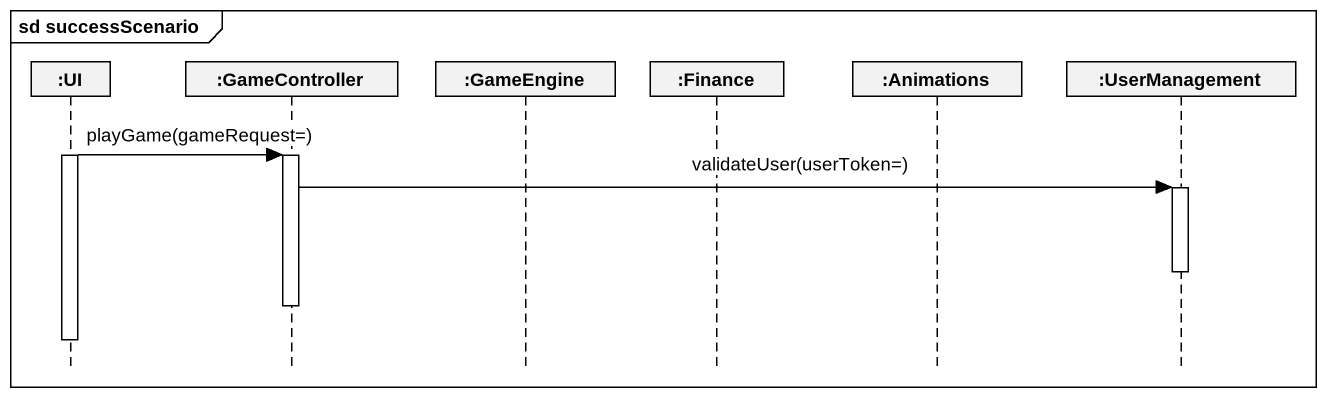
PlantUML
@startuml
mainframe sd successScenario
hide footbox
participant ":UI" as UI
participant ":GameController" as GameController
participant ":GameEngine" as GameEngine
participant ":Finance" as Finance
participant ":Animations" as Animations
participant ":UserManagement" as UserManagement

activate UI
UI -> GameController : playGame(gameRequest=)
activate GameController
GameController -> UserManagement : validateUser(userToken=)
activate UserManagement
deactivate UserManagement
deactivate GameController
deactivate UI
@enduml
